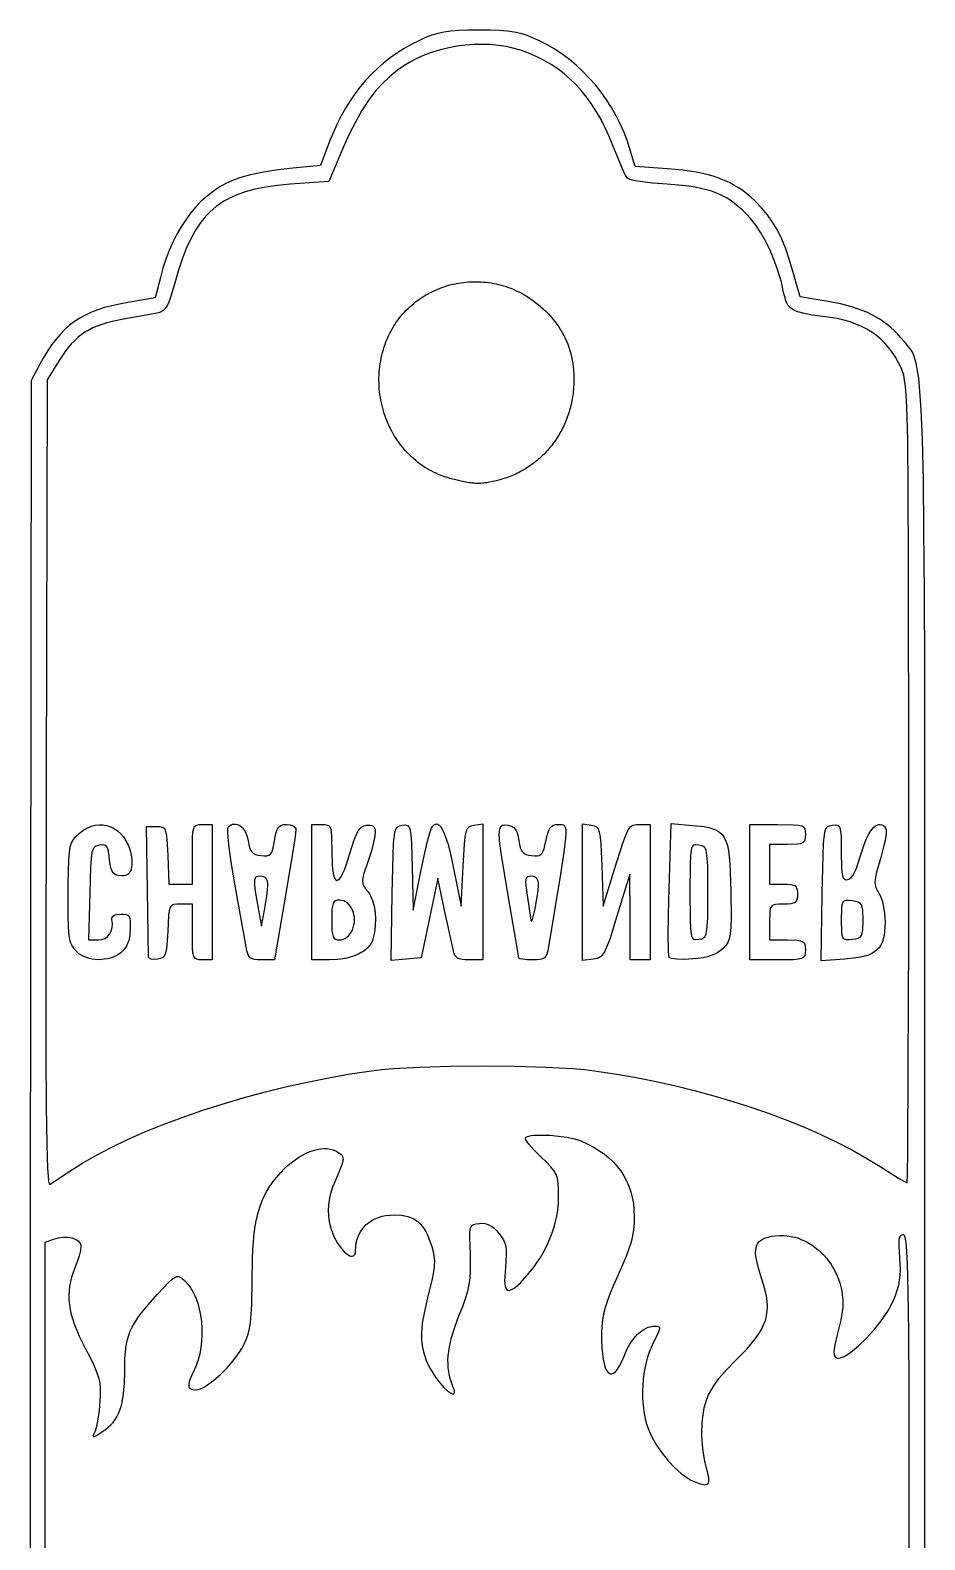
# Model space of a CAD drawing. Header units: millimetres. Extents: x 232 to 266, y 0 to 290.
# Drawn here: x 234 to 264, y 86.1 to 136.7 of the extents above; entities that cross this region are included whole.
import ezdxf

# ---------------------------------------------------------------- set-up
doc = ezdxf.new("R2010")
doc.units = ezdxf.units.MM
doc.layers.add('Line_Engraving', color=3, linetype='CONTINUOUS')
doc.layers.add('Surface_Engraving', color=5, linetype='CONTINUOUS')

msp = doc.modelspace()

# ---------------------------------------------------------------- linework, layer by layer
at = {"layer": 'Line_Engraving'}
msp.add_lwpolyline([(248.114339, 121.683875), (248.022381, 121.710166), (247.931883, 121.739156), (247.842864, 121.77079), (247.75535, 121.805016), (247.66936, 121.841778), (247.584919, 121.881022), (247.502048, 121.922695), (247.420769, 121.966742), (247.341106, 122.01311), (247.26308, 122.061744), (247.186713, 122.11259), (247.112029, 122.165593), (247.039049, 122.220701), (246.967796, 122.277859), (246.898292, 122.337012), (246.83056, 122.398107), (246.764621, 122.46109), (246.700499, 122.525906), (246.638215, 122.592502), (246.577792, 122.660823), (246.519253, 122.730816), (246.462619, 122.802425), (246.407913, 122.875598), (246.355158, 122.95028), (246.304375, 123.026416), (246.255588, 123.103954), (246.208817, 123.182838), (246.164087, 123.263015), (246.121419, 123.344431), (246.080835, 123.427031), (246.042359, 123.510762), (246.006011, 123.595569), (245.971815, 123.681399), (245.939794, 123.768196), (245.909968, 123.855908), (245.882361, 123.94448), (245.856995, 124.033858), (245.833893, 124.123987), (245.813076, 124.214815), (245.794568, 124.306286), (245.77839, 124.398347), (245.764564, 124.490943), (245.753114, 124.584021), (245.744062, 124.677526), (245.737429, 124.771405), (245.733239, 124.865603), (245.731513, 124.960066), (245.732275, 125.05474), (245.735545, 125.149571), (245.741348, 125.244505), (245.749704, 125.339487), (245.760637, 125.434465), (245.774169, 125.529383), (245.790321, 125.624188), (245.809118, 125.718825), (245.83058, 125.813241), (245.85473, 125.90738), (245.881591, 126.001191), (245.911185, 126.094617), (245.943534, 126.187605), (245.978661, 126.280102), (246.016588, 126.372052), (246.057337, 126.463402), (246.100931, 126.554098), (246.141487, 126.632626), (246.184032, 126.709482), (246.228521, 126.784657), (246.274905, 126.858137), (246.323141, 126.929912), (246.373181, 126.99997), (246.424979, 127.068299), (246.47849, 127.134888), (246.533666, 127.199725), (246.590462, 127.262798), (246.648831, 127.324097), (246.708728, 127.383608), (246.770105, 127.441322), (246.832918, 127.497226), (246.89712, 127.551308), (246.962664, 127.603557), (247.029505, 127.653962), (247.097595, 127.702511), (247.16689, 127.749192), (247.237343, 127.793993), (247.308908, 127.836904), (247.381538, 127.877912), (247.455187, 127.917006), (247.52981, 127.954175), (247.60536, 127.989406), (247.68179, 128.022688), (247.759055, 128.05401), (247.837109, 128.08336), (247.915905, 128.110726), (247.995396, 128.136097), (248.075538, 128.159461), (248.156284, 128.180807), (248.237587, 128.200123), (248.319401, 128.217397), (248.401681, 128.232618), (248.48438, 128.245774), (248.567451, 128.256855), (248.650849, 128.265847), (248.734528, 128.27274), (248.818441, 128.277521), (248.902542, 128.28018), (248.986785, 128.280705), (249.071124, 128.279084), (249.155512, 128.275306), (249.239904, 128.269358), (249.324253, 128.26123), (249.408513, 128.25091), (249.492637, 128.238386), (249.576581, 128.223646), (249.660297, 128.20668), (249.743739, 128.187475), (249.826862, 128.16602), (249.909618, 128.142304), (249.991962, 128.116314), (250.073848, 128.088039), (250.155229, 128.057467), (250.23606, 128.024588), (250.316293, 127.989389), (250.395883, 127.951859), (250.474785, 127.911986), (250.55295, 127.869759), (250.630334, 127.825165), (250.70689, 127.778194), (250.782572, 127.728834), (250.883755, 127.658679), (250.981451, 127.586568), (251.075651, 127.51252), (251.166349, 127.436551), (251.253534, 127.35868), (251.3372, 127.278924), (251.417338, 127.197302), (251.493938, 127.113829), (251.566995, 127.028525), (251.636498, 126.941407), (251.702439, 126.852492), (251.764811, 126.761798), (251.823606, 126.669343), (251.878814, 126.575144), (251.930427, 126.479219), (251.978438, 126.381586), (252.022838, 126.282262), (252.063618, 126.181265), (252.100771, 126.078612), (252.134288, 125.974322), (252.164161, 125.868412), (252.190382, 125.760899), (252.212941, 125.651801), (252.231832, 125.541136), (252.247046, 125.428922), (252.258574, 125.315175), (252.266409, 125.199914), (252.270541, 125.083157), (252.270963, 124.96492), (252.267666, 124.845223), (252.260642, 124.724081), (252.249884, 124.601513), (252.242677, 124.536922), (252.23433, 124.472663), (252.224853, 124.408749), (252.214258, 124.345193), (252.202553, 124.282008), (252.18975, 124.219208), (252.175858, 124.156804), (252.160888, 124.09481), (252.144851, 124.03324), (252.127756, 123.972105), (252.109614, 123.911419), (252.090436, 123.851194), (252.070231, 123.791445), (252.04901, 123.732183), (252.026783, 123.673422), (252.00356, 123.615174), (251.979353, 123.557453), (251.95417, 123.500271), (251.928024, 123.443642), (251.900922, 123.387578), (251.872877, 123.332093), (251.843899, 123.277199), (251.813997, 123.222909), (251.783182, 123.169236), (251.751465, 123.116193), (251.718855, 123.063794), (251.685364, 123.01205), (251.651, 122.960976), (251.615776, 122.910583), (251.5797, 122.860886), (251.542784, 122.811896), (251.505037, 122.763627), (251.46647, 122.716092), (251.427093, 122.669303), (251.386917, 122.623275), (251.345952, 122.578018), (251.304208, 122.533548), (251.261696, 122.489876), (251.218425, 122.447015), (251.174406, 122.404979), (251.12965, 122.36378), (251.084167, 122.323431), (251.037967, 122.283946), (250.99106, 122.245337), (250.943457, 122.207617), (250.895168, 122.1708), (250.846203, 122.134897), (250.796573, 122.099922), (250.746288, 122.065889), (250.695358, 122.032809), (250.643794, 122.000696), (250.591606, 121.969563), (250.538804, 121.939423), (250.485399, 121.910289), (250.431401, 121.882173), (250.37682, 121.855089), (250.321666, 121.82905), (250.26595, 121.804068), (250.209683, 121.780156), (250.152873, 121.757329), (250.095533, 121.735597), (250.037672, 121.714975), (249.9793, 121.695475), (249.920428, 121.67711), (249.789318, 121.638593), (249.668044, 121.605241), (249.55502, 121.577059), (249.448658, 121.554053), (249.397479, 121.544493), (249.347371, 121.536229), (249.298136, 121.529262), (249.249574, 121.523593), (249.201487, 121.519223), (249.153677, 121.516151), (249.105946, 121.51438), (249.058096, 121.513909), (249.009927, 121.51474), (248.961242, 121.516873), (248.911842, 121.520309), (248.861529, 121.525048), (248.810104, 121.531092), (248.75737, 121.538441), (248.703127, 121.547096), (248.647177, 121.557058), (248.529365, 121.580903), (248.402346, 121.609984), (248.264533, 121.644306), (248.114339, 121.683875)], close=True, dxfattribs=at)
at = {"layer": 'Surface_Engraving'}
for points in [[(264.042626, 74.520765), (264.042626, 99.61847), (264.038037, 115.314459), (264.029397, 117.864599), (264.014853, 119.960448), (263.99295, 121.649633), (263.962235, 122.979782), (263.921254, 123.99852), (263.868554, 124.753474), (263.837354, 125.046916), (263.802679, 125.292271), (263.764347, 125.495494), (263.722176, 125.662537), (263.675986, 125.799354), (263.625593, 125.911899), (263.570816, 126.006124), (263.511473, 126.087983), (263.378365, 126.238416), (263.224813, 126.410825), (263.122516, 126.528733), (263.015198, 126.640182), (262.902523, 126.745338), (262.784157, 126.844367), (262.659766, 126.937435), (262.529014, 127.024709), (262.391568, 127.106355), (262.247092, 127.182538), (262.095251, 127.253426), (261.935711, 127.319184), (261.592195, 127.435974), (261.213866, 127.534238), (260.798046, 127.615305), (259.859579, 127.772428), (259.631043, 128.582856), (259.504821, 129.004194), (259.376336, 129.376613), (259.241666, 129.707425), (259.096889, 130.003943), (258.938084, 130.27348), (258.76133, 130.523347), (258.562705, 130.760858), (258.338288, 130.993326), (258.20683, 131.115597), (258.07218, 131.22916), (257.933555, 131.334304), (257.790168, 131.431317), (257.641233, 131.520486), (257.485965, 131.602099), (257.323579, 131.676445), (257.153289, 131.74381), (256.974309, 131.804484), (256.785854, 131.858754), (256.587138, 131.906908), (256.377375, 131.949233), (255.921569, 132.017552), (255.412151, 132.066013), (254.326051, 132.1453), (254.164122, 132.694063), (254.067683, 132.991127), (253.955535, 133.282948), (253.828363, 133.568703), (253.686851, 133.847568), (253.531684, 134.11872), (253.363547, 134.381335), (253.183124, 134.634589), (252.991101, 134.877659), (252.788161, 135.10972), (252.574989, 135.32995), (252.35227, 135.537524), (252.120689, 135.731618), (251.880931, 135.91141), (251.633679, 136.076075), (251.379619, 136.224789), (251.119436, 136.356729), (250.887551, 136.460944), (250.677639, 136.54318), (250.475553, 136.60593), (250.267147, 136.651684), (250.038273, 136.682934), (249.774784, 136.702171), (249.462534, 136.711886), (249.087377, 136.714571), (248.713708, 136.711872), (248.402213, 136.702175), (248.139132, 136.683081), (247.910707, 136.652192), (247.70318, 136.607109), (247.502791, 136.545434), (247.295782, 136.464767), (247.068395, 136.36271), (246.816197, 136.236549), (246.572025, 136.098405), (246.336043, 135.948464), (246.108417, 135.786912), (245.889311, 135.613934), (245.678891, 135.429716), (245.477321, 135.234443), (245.284767, 135.028301), (245.101392, 134.811475), (244.927363, 134.58415), (244.762843, 134.346513), (244.607998, 134.098748), (244.462994, 133.841042), (244.327994, 133.573579), (244.203163, 133.296545), (244.088668, 133.010126), (243.77494, 132.174596), (242.725722, 132.071338), (242.269126, 132.015124), (241.80152, 131.938381), (241.3778, 131.851208), (241.052863, 131.763699), (240.820062, 131.676934), (240.594611, 131.571857), (240.37685, 131.448899), (240.16712, 131.308489), (239.965762, 131.151055), (239.773114, 130.977027), (239.589518, 130.786833), (239.415314, 130.580904), (239.250841, 130.359668), (239.096441, 130.123555), (238.952454, 129.872994), (238.819219, 129.608413), (238.697077, 129.330243), (238.586368, 129.038912), (238.487433, 128.734849), (238.400612, 128.418484), (238.229267, 127.733517), (237.304151, 127.580758), (237.027422, 127.530435), (236.768456, 127.473391), (236.526095, 127.408813), (236.299181, 127.335887), (236.086555, 127.253801), (235.88706, 127.161741), (235.699536, 127.058895), (235.522825, 126.944448), (235.355769, 126.817588), (235.19721, 126.677502), (235.045989, 126.523377), (234.900947, 126.354398), (234.760927, 126.169754), (234.624771, 125.968631), (234.491319, 125.750215), (234.359413, 125.513695), (234.065355, 124.96403), (234.036454, 96.335376), (234.032168, 81.623958)], [(234.532711, 81.921536), (234.532711, 96.06358), (234.820987, 96.170211), (234.983025, 96.216227), (235.144139, 96.236776), (235.297955, 96.233588), (235.438098, 96.208393), (235.558195, 96.162923), (235.608733, 96.133126), (235.65187, 96.09891), (235.686808, 96.06049), (235.71275, 96.018083), (235.728899, 95.971905), (235.734459, 95.922173), (235.718654, 95.793029), (235.675622, 95.615259), (235.611935, 95.412311), (235.534168, 95.207634), (235.473512, 95.051365), (235.423333, 94.897256), (235.383735, 94.744495), (235.354821, 94.59227), (235.336695, 94.439768), (235.329462, 94.286177), (235.333224, 94.130684), (235.348087, 93.972478), (235.374152, 93.810745), (235.411526, 93.644674), (235.460311, 93.473453), (235.520611, 93.296268), (235.59253, 93.112308), (235.676172, 92.920759), (235.87904, 92.51165), (236.042544, 92.197807), (236.168947, 91.938877), (236.26224, 91.720442), (236.326413, 91.528085), (236.365456, 91.347386), (236.38336, 91.163928), (236.384115, 90.963292), (236.371712, 90.731062), (236.342425, 90.419447), (236.301508, 90.126665), (236.254383, 89.885591), (236.20647, 89.729101), (236.150153, 89.592639), (236.145042, 89.558036), (236.158797, 89.54566), (236.194047, 89.555367), (236.253417, 89.587014), (236.455027, 89.715551), (236.556619, 89.786618), (236.649535, 89.861409), (236.734066, 89.940718), (236.810505, 90.025338), (236.879147, 90.116064), (236.940282, 90.21369), (236.994205, 90.319009), (237.041208, 90.432816), (237.081584, 90.555905), (237.115627, 90.689069), (237.143628, 90.833102), (237.165882, 90.988799), (237.194316, 91.338359), (237.203274, 91.744101), (237.210904, 92.155869), (237.2393, 92.503544), (237.263864, 92.659368), (237.296715, 92.806394), (237.338884, 92.947031), (237.391403, 93.083688), (237.455305, 93.218774), (237.53162, 93.354695), (237.621382, 93.493863), (237.725621, 93.638684), (237.981659, 93.954923), (238.307989, 94.32268), (238.675455, 94.716107), (238.799135, 94.830579), (238.895961, 94.896901), (238.937393, 94.913569), (238.975818, 94.920078), (239.012472, 94.917053), (239.048591, 94.905119), (239.124166, 94.857031), (239.212428, 94.78082), (239.322765, 94.664885), (239.4221, 94.528171), (239.510192, 94.37304), (239.586799, 94.201854), (239.651679, 94.016977), (239.70459, 93.82077), (239.74529, 93.615596), (239.773537, 93.403817), (239.789089, 93.187796), (239.791705, 92.969894), (239.781143, 92.752474), (239.75716, 92.537898), (239.719515, 92.328529), (239.667966, 92.126729), (239.602271, 91.93486), (239.522188, 91.755285), (239.442631, 91.588903), (239.387592, 91.451132), (239.357261, 91.339989), (239.351824, 91.253496), (239.3585, 91.218874), (239.371469, 91.189671), (239.390756, 91.165641), (239.416383, 91.146534), (239.486753, 91.122105), (239.582767, 91.114401), (239.659246, 91.124328), (239.747006, 91.153034), (239.844326, 91.19891), (239.94949, 91.260349), (240.176468, 91.423475), (240.414186, 91.629539), (240.648893, 91.865668), (240.866834, 92.118991), (241.054259, 92.376635), (241.132229, 92.503055), (241.197413, 92.625728), (241.276935, 92.803389), (241.340221, 92.980971), (241.389008, 93.172037), (241.425031, 93.390151), (241.450027, 93.648875), (241.465732, 93.961774), (241.476212, 94.80435), (241.486758, 95.498367), (241.500656, 95.807592), (241.52094, 96.094013), (241.548087, 96.359419), (241.582575, 96.6056), (241.624881, 96.834345), (241.675481, 97.047443), (241.734854, 97.246684), (241.803476, 97.433856), (241.881824, 97.610748), (241.970376, 97.779151), (242.069609, 97.940853), (242.18, 98.097643), (242.302026, 98.25131), (242.436164, 98.403645), (242.552248, 98.523334), (242.671597, 98.634413), (242.793489, 98.736599), (242.917197, 98.829606), (243.041998, 98.913152), (243.167168, 98.986952), (243.291982, 99.050722), (243.415715, 99.104178), (243.537644, 99.147036), (243.657043, 99.179012), (243.773189, 99.199822), (243.885356, 99.209181), (243.992822, 99.206807), (244.09486, 99.192415), (244.190747, 99.16572), (244.279758, 99.126439), (244.388367, 99.064221), (244.466001, 99.004228), (244.493213, 98.972174), (244.512693, 98.937205), (244.524448, 98.898164), (244.52848, 98.853894), (244.513394, 98.745039), (244.467472, 98.601382), (244.283252, 98.172636), (244.176469, 97.909923), (244.09838, 97.655095), (244.048959, 97.407183), (244.028181, 97.165219), (244.036019, 96.928232), (244.072448, 96.695253), (244.137442, 96.465313), (244.230975, 96.237442), (244.341439, 96.033522), (244.460051, 95.863196), (244.579759, 95.730843), (244.693513, 95.640843), (244.745954, 95.613094), (244.794262, 95.597577), (244.837557, 95.594838), (244.874956, 95.605425), (244.905578, 95.629885), (244.928542, 95.668766), (244.942967, 95.722616), (244.947971, 95.791982), (244.953934, 95.923397), (244.97159, 96.048737), (245.000587, 96.16768), (245.040574, 96.279905), (245.0912, 96.385089), (245.152114, 96.482911), (245.222966, 96.57305), (245.303404, 96.655182), (245.393076, 96.728987), (245.491633, 96.794144), (245.598723, 96.850329), (245.713995, 96.897221), (245.837097, 96.9345), (245.96768, 96.961842), (246.105391, 96.978926), (246.24988, 96.98543), (246.490072, 96.973443), (246.598764, 96.95655), (246.70035, 96.93197), (246.795201, 96.899385), (246.883691, 96.858478), (246.966192, 96.808934), (247.043075, 96.750436), (247.114713, 96.682666), (247.181479, 96.605309), (247.243744, 96.518048), (247.301881, 96.420566), (247.356263, 96.312546), (247.407261, 96.193673), (247.500595, 95.922097), (247.546633, 95.752722), (247.576592, 95.595123), (247.589478, 95.436899), (247.584303, 95.265651), (247.560074, 95.068981), (247.5158, 94.834489), (247.363156, 94.202438), (247.255541, 93.745856), (247.186336, 93.348268), (247.16655, 93.167749), (247.156862, 92.99736), (247.157436, 92.835564), (247.168438, 92.68082), (247.190033, 92.53159), (247.222386, 92.386333), (247.265662, 92.243512), (247.320025, 92.101586), (247.385642, 91.959016), (247.462677, 91.814264), (247.65166, 91.512054), (247.781922, 91.335954), (247.910003, 91.190907), (248.02864, 91.080906), (248.13057, 91.009943), (248.173, 90.990348), (248.20853, 90.98201), (248.236253, 90.985427), (248.255259, 91.001099), (248.264641, 91.029525), (248.263492, 91.071203), (248.250904, 91.126632), (248.225968, 91.196312), (248.134824, 91.456663), (248.101205, 91.586537), (248.075627, 91.717135), (248.058145, 91.849147), (248.048816, 91.983269), (248.047693, 92.120193), (248.054831, 92.260611), (248.070286, 92.405216), (248.094113, 92.554702), (248.167102, 92.871088), (248.274237, 93.21531), (248.41596, 93.592913), (248.540799, 93.911536), (248.638044, 94.18272), (248.710475, 94.421478), (248.76087, 94.642825), (248.79201, 94.861774), (248.806674, 95.09334), (248.807644, 95.352535), (248.797698, 95.654375), (248.778082, 96.231467), (248.783556, 96.410899), (248.803935, 96.533578), (248.82082, 96.577383), (248.842758, 96.611496), (248.870192, 96.637417), (248.903564, 96.656645), (248.98989, 96.681017), (249.105276, 96.696605), (249.197557, 96.701896), (249.283954, 96.695131), (249.365805, 96.675622), (249.444449, 96.642678), (249.521224, 96.59561), (249.59747, 96.533731), (249.674525, 96.456351), (249.753728, 96.362781), (249.839409, 96.248063), (249.905382, 96.141088), (249.953152, 96.033974), (249.984221, 95.918838), (250.000094, 95.787796), (250.002274, 95.632965), (249.992264, 95.446463), (249.971568, 95.220405), (249.948744, 94.910033), (249.947678, 94.785084), (249.95387, 94.680153), (249.967595, 94.595137), (249.989122, 94.529933), (250.018726, 94.484435), (250.056677, 94.45854), (250.103249, 94.452144), (250.158712, 94.465144), (250.22334, 94.497434), (250.297403, 94.548911), (250.474928, 94.709011), (250.693462, 94.944612), (250.81736, 95.091708), (250.934168, 95.242576), (251.043764, 95.396914), (251.146027, 95.554418), (251.240834, 95.714786), (251.328063, 95.877715), (251.407591, 96.042902), (251.479296, 96.210045), (251.543057, 96.378839), (251.59875, 96.548983), (251.646254, 96.720174), (251.685447, 96.892108), (251.716206, 97.064483), (251.738409, 97.236995), (251.751933, 97.409343), (251.756657, 97.581223), (251.755124, 97.837187), (251.745366, 98.039593), (251.721054, 98.202742), (251.675859, 98.340937), (251.603451, 98.468481), (251.497501, 98.599675), (251.351681, 98.748821), (251.15966, 98.930222), (250.934172, 99.153382), (250.762502, 99.34911), (250.702097, 99.43009), (250.661443, 99.496295), (250.642642, 99.545085), (250.647791, 99.573822), (250.689877, 99.601204), (250.75419, 99.623282), (250.838078, 99.640212), (250.938894, 99.652152), (251.180705, 99.661692), (251.458425, 99.653162), (251.750858, 99.627819), (252.036804, 99.586924), (252.295066, 99.531736), (252.407192, 99.499175), (252.504447, 99.463514), (252.720027, 99.366419), (252.9219, 99.261027), (253.110041, 99.147376), (253.284424, 99.025502), (253.445022, 98.895442), (253.591809, 98.757234), (253.724759, 98.610915), (253.843846, 98.456521), (253.949044, 98.29409), (254.040326, 98.123659), (254.117666, 97.945266), (254.181039, 97.758946), (254.230418, 97.564738), (254.265776, 97.362678), (254.287088, 97.152803), (254.294328, 96.935151), (254.289288, 96.705909), (254.271909, 96.492118), (254.239422, 96.283717), (254.189057, 96.070648), (254.118045, 95.842852), (254.023614, 95.590269), (253.902997, 95.302841), (253.753422, 94.970507), (253.607792, 94.646294), (253.488676, 94.361397), (253.393753, 94.107619), (253.320702, 93.876761), (253.267203, 93.660625), (253.230935, 93.451014), (253.209579, 93.239729), (253.200813, 93.018574), (253.201475, 92.760301), (253.210788, 92.527545), (253.228225, 92.320842), (253.253258, 92.140732), (253.28536, 91.987753), (253.324004, 91.862444), (253.368662, 91.765342), (253.418806, 91.696986), (253.47391, 91.657914), (253.503157, 91.649529), (253.533446, 91.648666), (253.596885, 91.669779), (253.663702, 91.721791), (253.733368, 91.805241), (253.805355, 91.920668), (253.879138, 92.06861), (253.954187, 92.249605), (254.050317, 92.471457), (254.15923, 92.668819), (254.279303, 92.840124), (254.408911, 92.9838), (254.546431, 93.09828), (254.61765, 93.144081), (254.690238, 93.181994), (254.763992, 93.211824), (254.838709, 93.233374), (254.914186, 93.246447), (254.99022, 93.250849), (255.06056, 93.247793), (255.109734, 93.235339), (255.137228, 93.208554), (255.142532, 93.162508), (255.12513, 93.092269), (255.08451, 92.992906), (254.931565, 92.687084), (254.860045, 92.536706), (254.796285, 92.375751), (254.740369, 92.205661), (254.69238, 92.027878), (254.652403, 91.843845), (254.620521, 91.655005), (254.596817, 91.4628), (254.581375, 91.268673), (254.574279, 91.074066), (254.575613, 90.880422), (254.585459, 90.689183), (254.603903, 90.501792), (254.631026, 90.319691), (254.666914, 90.144323), (254.71165, 89.977131), (254.765316, 89.819557), (254.822936, 89.680494), (254.889556, 89.540683), (255.046484, 89.262649), (255.229478, 88.993112), (255.431916, 88.739727), (255.647175, 88.510152), (255.868635, 88.312042), (255.97962, 88.22718), (256.089673, 88.153055), (256.197964, 88.090624), (256.303666, 88.040846), (256.476666, 87.974665), (256.609637, 87.93877), (256.661904, 87.933139), (256.705116, 87.936232), (256.73959, 87.948432), (256.765644, 87.970123), (256.783594, 88.00169), (256.793758, 88.043517), (256.791998, 88.159484), (256.762902, 88.321096), (256.709009, 88.531427), (256.653674, 88.778129), (256.608363, 89.070422), (256.577748, 89.37175), (256.566505, 89.645557), (256.577899, 90.023895), (256.593148, 90.195908), (256.615658, 90.358423), (256.6461, 90.512897), (256.685145, 90.660783), (256.733463, 90.803538), (256.791724, 90.942616), (256.8606, 91.079473), (256.94076, 91.215563), (257.032875, 91.352342), (257.137616, 91.491266), (257.387657, 91.781365), (257.696246, 92.097502), (258.066642, 92.478827), (258.220104, 92.653867), (258.353168, 92.8209), (258.466402, 92.981735), (258.560377, 93.138177), (258.635661, 93.292036), (258.692825, 93.445116), (258.732437, 93.599227), (258.755067, 93.756174), (258.761284, 93.917765), (258.751658, 94.085806), (258.726758, 94.262107), (258.687153, 94.448472), (258.633413, 94.64671), (258.566107, 94.858627), (258.45939, 95.200774), (258.392208, 95.483168), (258.373896, 95.603861), (258.366013, 95.711901), (258.368738, 95.808048), (258.382254, 95.893065), (258.406742, 95.967712), (258.442384, 96.032751), (258.489359, 96.088943), (258.547851, 96.137051), (258.61804, 96.177834), (258.700107, 96.212055), (258.794235, 96.240475), (258.900603, 96.263856), (259.034009, 96.283674), (259.166301, 96.293129), (259.297195, 96.292561), (259.426412, 96.282313), (259.553669, 96.262726), (259.678686, 96.23414), (259.80118, 96.196897), (259.920871, 96.151338), (260.037477, 96.097804), (260.150717, 96.036637), (260.260309, 95.968177), (260.365972, 95.892767), (260.467425, 95.810746), (260.564385, 95.722457), (260.656573, 95.628241), (260.743706, 95.528438), (260.901683, 95.313439), (261.036064, 95.08019), (261.093704, 94.957574), (261.1446, 94.83142), (261.188472, 94.702068), (261.225039, 94.569859), (261.254018, 94.435135), (261.275129, 94.298237), (261.28809, 94.159506), (261.29262, 94.019283), (261.288438, 93.87791), (261.275261, 93.735728), (261.252809, 93.593078), (261.220801, 93.4503), (261.057826, 92.784841), (261.014492, 92.562339), (260.996025, 92.401006), (261.002001, 92.291605), (261.014022, 92.253492), (261.031994, 92.224898), (261.055864, 92.204668), (261.085578, 92.191648), (261.162327, 92.182618), (261.242447, 92.195928), (261.337456, 92.234291), (261.445114, 92.295357), (261.56318, 92.376773), (261.689411, 92.476189), (261.821569, 92.591254), (262.094695, 92.858925), (262.364629, 93.160978), (262.613444, 93.478604), (262.724328, 93.637379), (262.823209, 93.792994), (262.907846, 93.943098), (262.975997, 94.08534), (263.055681, 94.28037), (263.11871, 94.459043), (263.166088, 94.627817), (263.198817, 94.793152), (263.217902, 94.96151), (263.224343, 95.13935), (263.219146, 95.333132), (263.203312, 95.549317), (263.177681, 95.926507), (263.177381, 96.060947), (263.186087, 96.16363), (263.204295, 96.237819), (263.232502, 96.286774), (263.271205, 96.313755), (263.320899, 96.322024), (263.335475, 96.31722), (263.349299, 96.302096), (263.374769, 96.236623), (263.39746, 96.117077), (263.417523, 95.934926), (263.450375, 95.348688), (263.474536, 94.409667), (263.491218, 93.049621), (263.501633, 91.200307), (263.50851, 85.760902)]]:
    msp.add_lwpolyline(points, dxfattribs=at)
for points in [[(235.333876, 98.43227), (235.76036, 98.706469), (236.231472, 98.977942), (236.743586, 99.24548), (237.293074, 99.507873), (237.87631, 99.763913), (238.489668, 100.012391), (239.129521, 100.252097), (239.792243, 100.481824), (240.474206, 100.700362), (241.171786, 100.906501), (241.881354, 101.099034), (242.599285, 101.276751), (243.321951, 101.438443), (244.045727, 101.582902), (244.766986, 101.708918), (245.482101, 101.815282), (245.816666, 101.854031), (246.20419, 101.887628), (247.107898, 101.939359), (248.13279, 101.970465), (249.218428, 101.980939), (250.304378, 101.970771), (251.330203, 101.939954), (252.235467, 101.888478), (252.624002, 101.85499), (252.959733, 101.816335), (253.633046, 101.717191), (254.306857, 101.600996), (254.978939, 101.468499), (255.647062, 101.320445), (256.309001, 101.157583), (256.962526, 100.980658), (257.605411, 100.790418), (258.235427, 100.58761), (258.850346, 100.372981), (259.447941, 100.147278), (260.025984, 99.911248), (260.582246, 99.665638), (261.114502, 99.411194), (261.620521, 99.148664), (262.098077, 98.878795), (262.544943, 98.602334), (263.155826, 98.217832), (263.355889, 98.100863), (263.446269, 98.057903), (263.458715, 98.331119), (263.470212, 99.114165), (263.489379, 101.990127), (263.501824, 106.246552), (263.505596, 111.4442), (263.498366, 118.905088), (263.487205, 121.295397), (263.467736, 122.97625), (263.437504, 124.085623), (263.417583, 124.469121), (263.39405, 124.761491), (263.366598, 124.979977), (263.334918, 125.141829), (263.298705, 125.264292), (263.257651, 125.364613), (263.161322, 125.560586), (263.057838, 125.743683), (262.946764, 125.914191), (262.827665, 126.072399), (262.700106, 126.218595), (262.563652, 126.353068), (262.417867, 126.476106), (262.262316, 126.587997), (262.096565, 126.68903), (261.920177, 126.779492), (261.732719, 126.859674), (261.533754, 126.929861), (261.322847, 126.990344), (261.099564, 127.04141), (260.86347, 127.083348), (260.614128, 127.116446), (260.267135, 127.160181), (259.991431, 127.20856), (259.777612, 127.267369), (259.69097, 127.302494), (259.616274, 127.342397), (259.552346, 127.387801), (259.498013, 127.43943), (259.452098, 127.498007), (259.413426, 127.564256), (259.380821, 127.6389), (259.353108, 127.722661), (259.307655, 127.920434), (259.229982, 128.268619), (259.128203, 128.620341), (259.005575, 128.968352), (258.865356, 129.305406), (258.710804, 129.624254), (258.545177, 129.917649), (258.371731, 130.178343), (258.193724, 130.399089), (258.057011, 130.545123), (257.921445, 130.678688), (257.785693, 130.80033), (257.648423, 130.910596), (257.508303, 131.01003), (257.364002, 131.09918), (257.214186, 131.178592), (257.057525, 131.248811), (256.892685, 131.310383), (256.718335, 131.363855), (256.533144, 131.409773), (256.335777, 131.448682), (256.124905, 131.481129), (255.899194, 131.50766), (255.39793, 131.545157), (254.910184, 131.582062), (254.494249, 131.634635), (254.32699, 131.664608), (254.194217, 131.695869), (254.101443, 131.727543), (254.054179, 131.758755), (253.982976, 131.890281), (253.870343, 132.138405), (253.731752, 132.467577), (253.582673, 132.842245), (253.457253, 133.148466), (253.323651, 133.439768), (253.18173, 133.716292), (253.031355, 133.978178), (252.872391, 134.225567), (252.704703, 134.4586), (252.528153, 134.677418), (252.342609, 134.882161), (252.147933, 135.072972), (251.94399, 135.24999), (251.730645, 135.413357), (251.507763, 135.563213), (251.275208, 135.6997), (251.032844, 135.822958), (250.780537, 135.933128), (250.51815, 136.030351), (250.267851, 136.105072), (250.008125, 136.163082), (249.740708, 136.204654), (249.467337, 136.230061), (249.189749, 136.239577), (248.909682, 136.233478), (248.628871, 136.212035), (248.349055, 136.175524), (248.071969, 136.124217), (247.79935, 136.05839), (247.532937, 135.978315), (247.274464, 135.884267), (247.02567, 135.77652), (246.788291, 135.655347), (246.564064, 135.521022), (246.354726, 135.373819), (246.086215, 135.152447), (245.835176, 134.910072), (245.598889, 134.642823), (245.37463, 134.346829), (245.159677, 134.018218), (244.951309, 133.653119), (244.746802, 133.24766), (244.543436, 132.797971), (244.045058, 131.640481), (242.749602, 131.546897), (242.325227, 131.507824), (241.933531, 131.45333), (241.572714, 131.381858), (241.240969, 131.291852), (240.936496, 131.181755), (240.793922, 131.118685), (240.657489, 131.05001), (240.526972, 130.975533), (240.402146, 130.895061), (240.282784, 130.808398), (240.168663, 130.715351), (240.059555, 130.615725), (239.955237, 130.509324), (239.855481, 130.395956), (239.760064, 130.275424), (239.581341, 130.012093), (239.417264, 129.717774), (239.266031, 129.390913), (239.125838, 129.029951), (238.994881, 128.633332), (238.871356, 128.1995), (238.741517, 127.757049), (238.681866, 127.596243), (238.622889, 127.470478), (238.562458, 127.375826), (238.498445, 127.308356), (238.428721, 127.264141), (238.351157, 127.239251), (237.166178, 127.025738), (236.777713, 126.946178), (236.601656, 126.899891), (236.436586, 126.848541), (236.281656, 126.791585), (236.136018, 126.728481), (235.998823, 126.658683), (235.869226, 126.58165), (235.746377, 126.496837), (235.629431, 126.403702), (235.517538, 126.3017), (235.409851, 126.190289), (235.305524, 126.068925), (235.203707, 125.937064), (235.004218, 125.639681), (234.599485, 124.98508), (234.563596, 111.445314), (234.55308, 104.731352), (234.557164, 102.377422), (234.568347, 100.604561), (234.587283, 99.347046), (234.614625, 98.539155), (234.631653, 98.283279), (234.651028, 98.115163), (234.672831, 98.026592), (234.684668, 98.009567), (234.697144, 98.009349), (235.333876, 98.43227)], [(235.600942, 105.8026), (235.502494, 105.909649), (235.427495, 106.023819), (235.397903, 106.090722), (235.373109, 106.167984), (235.336495, 106.365019), (235.314818, 106.637799), (235.305238, 107.009198), (235.311019, 108.139354), (235.327788, 108.886589), (235.345739, 109.135828), (235.374746, 109.323377), (235.418319, 109.465156), (235.479965, 109.577087), (235.563194, 109.67509), (235.671516, 109.775087), (235.801591, 109.875444), (235.93504, 109.953972), (236.070537, 110.011215), (236.206753, 110.047712), (236.342361, 110.064006), (236.476032, 110.060637), (236.60644, 110.038148), (236.732256, 109.997078), (236.852153, 109.93797), (236.964802, 109.861366), (237.068877, 109.767805), (237.163048, 109.65783), (237.24599, 109.531982), (237.316373, 109.390803), (237.372871, 109.234833), (237.414154, 109.064614), (237.439881, 108.878964), (237.442467, 108.720564), (237.422124, 108.589756), (237.403419, 108.534807), (237.37906, 108.486884), (237.349074, 108.446032), (237.313487, 108.412291), (237.272324, 108.385707), (237.225612, 108.366321), (237.173378, 108.354176), (237.115647, 108.349315), (236.983801, 108.361618), (236.920902, 108.380132), (236.866843, 108.410839), (236.821015, 108.454904), (236.782808, 108.513495), (236.751613, 108.587776), (236.726822, 108.678914), (236.707826, 108.788075), (236.694015, 108.916426), (236.661903, 109.178183), (236.638636, 109.264904), (236.60756, 109.326379), (236.566427, 109.36575), (236.512985, 109.386159), (236.444985, 109.390751), (236.360176, 109.382668), (236.267466, 109.363526), (236.229345, 109.347698), (236.196155, 109.324979), (236.16748, 109.293328), (236.142903, 109.250704), (236.122006, 109.195069), (236.104371, 109.124381), (236.077221, 108.929686), (236.058113, 108.650297), (236.03067, 107.772151), (235.993056, 106.203183), (236.32212, 106.203183), (236.439049, 106.217193), (236.542396, 106.257352), (236.630315, 106.320856), (236.700961, 106.4049), (236.752492, 106.506678), (236.783062, 106.623388), (236.790826, 106.752223), (236.773942, 106.890379), (236.771146, 106.93085), (236.780474, 106.966676), (236.801545, 106.997625), (236.833979, 107.023467), (236.877397, 107.043969), (236.931419, 107.0589), (237.069756, 107.071123), (237.170888, 107.068075), (237.249086, 107.05597), (237.307018, 107.030367), (237.347352, 106.986822), (237.372754, 106.920894), (237.385892, 106.828141), (237.386047, 106.544393), (237.377535, 106.412255), (237.360968, 106.292328), (237.33596, 106.183672), (237.302126, 106.08535), (237.25908, 105.99642), (237.206438, 105.915945), (237.143814, 105.842984), (237.070824, 105.776599), (236.992104, 105.719818), (236.906647, 105.670912), (236.81552, 105.629864), (236.719792, 105.596653), (236.62053, 105.571262), (236.518804, 105.55367), (236.41568, 105.54386), (236.312227, 105.541812), (236.209514, 105.547507), (236.108608, 105.560927), (236.010578, 105.582052), (235.916491, 105.610864), (235.827416, 105.647344), (235.744421, 105.691472), (235.668573, 105.743231), (235.600942, 105.8026)], [(238.00537, 105.626396), (237.971998, 107.872296), (237.937695, 110.008765), (238.271535, 110.008765), (238.378396, 110.005441), (238.460252, 109.988725), (238.493021, 109.972184), (238.521, 109.948501), (238.544678, 109.916411), (238.564541, 109.874651), (238.594771, 109.757061), (238.615591, 109.585613), (238.64459, 109.04068), (238.683806, 108.072596), (239.07856, 108.072596), (239.473283, 108.072596), (239.473283, 109.07406), (239.479542, 109.643646), (239.492842, 109.82125), (239.517792, 109.941999), (239.535776, 109.984476), (239.558042, 110.016847), (239.585046, 110.040481), (239.617244, 110.056748), (239.699049, 110.072656), (239.807108, 110.075525), (240.140931, 110.075525), (240.140931, 107.805529), (240.140931, 105.535535), (239.807108, 105.535535), (239.699658, 105.538456), (239.618139, 105.553896), (239.585986, 105.56944), (239.558974, 105.591869), (239.536657, 105.622435), (239.518588, 105.66239), (239.493402, 105.775473), (239.47984, 105.941133), (239.473283, 106.470241), (239.473283, 107.404947), (239.078804, 107.404947), (238.948621, 107.403151), (238.850275, 107.39074), (238.811456, 107.377263), (238.778696, 107.357183), (238.751359, 107.329184), (238.728813, 107.29195), (238.695556, 107.184508), (238.673854, 107.024327), (238.644834, 106.50362), (238.614975, 106.016076), (238.593492, 105.855265), (238.563787, 105.739056), (238.522967, 105.659417), (238.468141, 105.60832), (238.396418, 105.577734), (238.304907, 105.55963), (238.188322, 105.551697), (238.092983, 105.561641), (238.028723, 105.587271), (238.011318, 105.605283), (238.00537, 105.626396)], [(241.279598, 105.969505), (240.887835, 108.139354), (240.773175, 108.822255), (240.694971, 109.398418), (240.660182, 109.807187), (240.661241, 109.929844), (240.666766, 109.967424), (240.675764, 109.987907), (240.721816, 110.03033), (240.770156, 110.061435), (240.820171, 110.081634), (240.871244, 110.091341), (240.922761, 110.090969), (240.974105, 110.080932), (241.024662, 110.061642), (241.073816, 110.033514), (241.120951, 109.996961), (241.165453, 109.952395), (241.244094, 109.840882), (241.304816, 109.702281), (241.342695, 109.539899), (241.364737, 109.408163), (241.390848, 109.301853), (241.423541, 109.218007), (241.465331, 109.153663), (241.518729, 109.105861), (241.586251, 109.071638), (241.67041, 109.048035), (241.77372, 109.032089), (241.88528, 109.0223), (241.973277, 109.024535), (242.04161, 109.043124), (242.094177, 109.082393), (242.134876, 109.14667), (242.167606, 109.240283), (242.224749, 109.532826), (242.252144, 109.687548), (242.281112, 109.810704), (242.314159, 109.905666), (242.353792, 109.975804), (242.402515, 110.024488), (242.462836, 110.055089), (242.53726, 110.070978), (242.628292, 110.075525), (242.751509, 110.062355), (242.852865, 110.026497), (242.892064, 110.001771), (242.921862, 109.973427), (242.940945, 109.942148), (242.948002, 109.90862), (242.92068, 109.677862), (242.844076, 109.172953), (242.590023, 107.638626), (242.229067, 105.535535), (241.79194, 105.535535), (241.661056, 105.538354), (241.557289, 105.549073), (241.476628, 105.57109), (241.415065, 105.6078), (241.36859, 105.662601), (241.333193, 105.738888), (241.304866, 105.840057), (241.279598, 105.969505)], [(243.479172, 107.805529), (243.479172, 110.075525), (243.812981, 110.075525), (243.920431, 110.072604), (244.00195, 110.057165), (244.034102, 110.041622), (244.061114, 110.019193), (244.083431, 109.988628), (244.1015, 109.948674), (244.126686, 109.835592), (244.140248, 109.669933), (244.146805, 109.140826), (244.158658, 108.733807), (244.173102, 108.57337), (244.192891, 108.441668), (244.217777, 108.338712), (244.247512, 108.264518), (244.281845, 108.219099), (244.320528, 108.202468), (244.363313, 108.214639), (244.40995, 108.255625), (244.46019, 108.325441), (244.513785, 108.4241), (244.570485, 108.551616), (244.630041, 108.708002), (244.756728, 109.107439), (244.898772, 109.560963), (244.96179, 109.720812), (245.023427, 109.842735), (245.086652, 109.931746), (245.154433, 109.992857), (245.229737, 110.031081), (245.315532, 110.05143), (245.382257, 110.057733), (245.440381, 110.056038), (245.489932, 110.045745), (245.530933, 110.026251), (245.56341, 109.996953), (245.587387, 109.957249), (245.602891, 109.906536), (245.609944, 109.844212), (245.598804, 109.682321), (245.554167, 109.466757), (245.476233, 109.192699), (245.365201, 108.855328), (245.227448, 108.435512), (245.19301, 108.294103), (245.181531, 108.183232), (245.19301, 108.09155), (245.227448, 108.007709), (245.284845, 107.920364), (245.365201, 107.818165), (245.410166, 107.755706), (245.450848, 107.685089), (245.519074, 107.522174), (245.569298, 107.335011), (245.60094, 107.129193), (245.613417, 106.910313), (245.606151, 106.683961), (245.578559, 106.455731), (245.530061, 106.231215), (245.50389, 106.155818), (245.466896, 106.083575), (245.419568, 106.014724), (245.362397, 105.949499), (245.295872, 105.888136), (245.220481, 105.830872), (245.136715, 105.777942), (245.045063, 105.729583), (244.840057, 105.647517), (244.609379, 105.586563), (244.356945, 105.548607), (244.086669, 105.535535), (243.479172, 105.535535), (243.479172, 107.805529)], [(246.179856, 107.763896), (246.206151, 109.044862), (246.224308, 109.444775), (246.25071, 109.718048), (246.268153, 109.815102), (246.289036, 109.889985), (246.313821, 109.94586), (246.342966, 109.985891), (246.376932, 110.01324), (246.416178, 110.03107), (246.512352, 110.050827), (246.60782, 110.059966), (246.646874, 110.057046), (246.680743, 110.046617), (246.709873, 110.026791), (246.734716, 109.995682), (246.75572, 109.951401), (246.773335, 109.892062), (246.800194, 109.720659), (246.818888, 109.466376), (246.846161, 108.648773), (246.884157, 107.204656), (247.141884, 108.5042), (247.249517, 109.02105), (247.352087, 109.467642), (247.437987, 109.796238), (247.471057, 109.901369), (247.495606, 109.959097), (247.539936, 110.021167), (247.584403, 110.064131), (247.62901, 110.087982), (247.673762, 110.092713), (247.718662, 110.078317), (247.763714, 110.044787), (247.808922, 109.992115), (247.85429, 109.920295), (247.899823, 109.82932), (247.945524, 109.719182), (248.037445, 109.441389), (248.130087, 109.086861), (248.223481, 108.65554), (248.486503, 107.338181), (248.553262, 108.673469), (248.597358, 109.414511), (248.622404, 109.65239), (248.65421, 109.819709), (248.696349, 109.929871), (248.722409, 109.967706), (248.752391, 109.996277), (248.825909, 110.03233), (248.920473, 110.05143), (249.22091, 110.094102), (249.22091, 107.814823), (249.22091, 105.535535), (248.756101, 105.535535), (248.628103, 105.538528), (248.522923, 105.54848), (248.437993, 105.566848), (248.370747, 105.595091), (248.31862, 105.634667), (248.279044, 105.687034), (248.249453, 105.753649), (248.227281, 105.835972), (247.934184, 107.204656), (247.705097, 108.272887), (247.42816, 106.93759), (247.151222, 105.602302), (246.647212, 105.560667), (246.143219, 105.519025), (246.179856, 107.763896)], [(250.422674, 105.598608), (250.324611, 106.202194), (250.088849, 107.564786), (249.850962, 108.974921), (249.790218, 109.422231), (249.767839, 109.730042), (249.770935, 109.839216), (249.7835, 109.922612), (249.805494, 109.983261), (249.836875, 110.024196), (249.877603, 110.048448), (249.927638, 110.05905), (250.055463, 110.05143), (250.135193, 110.034812), (250.202702, 110.008277), (250.259267, 109.97005), (250.306166, 109.918356), (250.344679, 109.85142), (250.376082, 109.767467), (250.401654, 109.664721), (250.422674, 109.541409), (250.4447, 109.409315), (250.470775, 109.302699), (250.503393, 109.218599), (250.54505, 109.154056), (250.598243, 109.10611), (250.665466, 109.071801), (250.749217, 109.04817), (250.85199, 109.032257), (250.955377, 109.023669), (251.039798, 109.025464), (251.107916, 109.03964), (251.162393, 109.068192), (251.205889, 109.113116), (251.241067, 109.176408), (251.270588, 109.260065), (251.297114, 109.366082), (251.390142, 109.75286), (251.431694, 109.877979), (251.475403, 109.966073), (251.525367, 110.023508), (251.585685, 110.05665), (251.660454, 110.071867), (251.753773, 110.075525), (251.873697, 110.07429), (251.919896, 110.062633), (251.956185, 110.034629), (251.982012, 109.983535), (251.996825, 109.90261), (252.000074, 109.785113), (251.991207, 109.624301), (251.93492, 109.145768), (251.823553, 108.41308), (251.417936, 105.969505), (251.393241, 105.838357), (251.365401, 105.73639), (251.329981, 105.659999), (251.282547, 105.60558), (251.218663, 105.569529), (251.133896, 105.548241), (251.02381, 105.538111), (250.883972, 105.535535), (250.704865, 105.540512), (250.558186, 105.554062), (250.459076, 105.574118), (250.43209, 105.585938), (250.422674, 105.598608)], [(252.55915, 107.805957), (252.55915, 110.094102), (252.859572, 110.05143), (252.954554, 110.032586), (253.027849, 109.997305), (253.057434, 109.969221), (253.082881, 109.931892), (253.123071, 109.82265), (253.151841, 109.655883), (253.172613, 109.417895), (253.203849, 108.673469), (253.247689, 107.338181), (253.634767, 108.581121), (253.9111, 109.449534), (254.008479, 109.715327), (254.092522, 109.89269), (254.132791, 109.953799), (254.173623, 109.999507), (254.216318, 110.032049), (254.262174, 110.053662), (254.368567, 110.07304), (254.503195, 110.075525), (254.82913, 110.075525), (254.82913, 107.805529), (254.82913, 105.535535), (254.495321, 105.535535), (254.161482, 105.535535), (254.15338, 106.970978), (254.145276, 108.406412), (253.716129, 107.004356), (253.471616, 106.234942), (253.37918, 105.98557), (253.296886, 105.808687), (253.25726, 105.743273), (253.217431, 105.690993), (253.176486, 105.650186), (253.133512, 105.619189), (253.037825, 105.579974), (252.923066, 105.560049), (252.55915, 105.517804), (252.55915, 107.805957)], [(255.465253, 105.620574), (255.453364, 105.688322), (255.444908, 105.837729), (255.438284, 106.343788), (255.445351, 107.063276), (255.466077, 107.920721), (255.532866, 110.105601), (256.257171, 110.04554), (256.639971, 110.003172), (256.798068, 109.973205), (256.935897, 109.934044), (257.054907, 109.883186), (257.156548, 109.818125), (257.242269, 109.736358), (257.313519, 109.635381), (257.37175, 109.51269), (257.418409, 109.36578), (257.454947, 109.192148), (257.482814, 108.989289), (257.503459, 108.7547), (257.518331, 108.485875), (257.536558, 107.835506), (257.545652, 106.935158), (257.537649, 106.635017), (257.518007, 106.411016), (257.484273, 106.245241), (257.433993, 106.119782), (257.364713, 106.016725), (257.273979, 105.918158), (257.191941, 105.845412), (257.099838, 105.781838), (256.996249, 105.726944), (256.879756, 105.680237), (256.748938, 105.641228), (256.602377, 105.609422), (256.438653, 105.58433), (256.256347, 105.565459), (255.969593, 105.551203), (255.724853, 105.556843), (255.548087, 105.58057), (255.493306, 105.59865), (255.465253, 105.620574)], [(258.167371, 107.805529), (258.167371, 110.075525), (259.10207, 110.075525), (259.631176, 110.068968), (259.796835, 110.055406), (259.909917, 110.03022), (259.949871, 110.012151), (259.980436, 109.989834), (260.002865, 109.962822), (260.018408, 109.930669), (260.033847, 109.84915), (260.036768, 109.7417), (260.033586, 109.639324), (260.020495, 109.560186), (259.992174, 109.501333), (259.943302, 109.459807), (259.868558, 109.432654), (259.762623, 109.416919), (259.435893, 109.407877), (258.83502, 109.407877), (258.83502, 108.740236), (258.83502, 108.072596), (259.302361, 108.072596), (259.440008, 108.070248), (259.548134, 108.061567), (259.630182, 108.044092), (259.689594, 108.015366), (259.729811, 107.97293), (259.754276, 107.914324), (259.766431, 107.837091), (259.769718, 107.738771), (259.766431, 107.640447), (259.754276, 107.563211), (259.729811, 107.504606), (259.689594, 107.462171), (259.630182, 107.433447), (259.548134, 107.415974), (259.440008, 107.407294), (259.302361, 107.404947), (259.148812, 107.403643), (259.033222, 107.395111), (258.950203, 107.372421), (258.919223, 107.353602), (258.894364, 107.328644), (258.874953, 107.296682), (258.860316, 107.256849), (258.842669, 107.150108), (258.83502, 106.804065), (258.83502, 106.203183), (259.435893, 106.203183), (259.762623, 106.194142), (259.868558, 106.178407), (259.943302, 106.151255), (259.992174, 106.10973), (260.020495, 106.050877), (260.033586, 105.971738), (260.036768, 105.86936), (260.033847, 105.76191), (260.018408, 105.680391), (260.002865, 105.648238), (259.980436, 105.621226), (259.949871, 105.598909), (259.909917, 105.58084), (259.796835, 105.555654), (259.631176, 105.542092), (259.10207, 105.535535), (258.167371, 105.535535), (258.167371, 107.805529)], [(260.600975, 107.755861), (260.627243, 109.046034), (260.64541, 109.447564), (260.671983, 109.721116), (260.689605, 109.81796), (260.710749, 109.892484), (260.735889, 109.94791), (260.765498, 109.987462), (260.80005, 110.014367), (260.840017, 110.031847), (260.938094, 110.05143), (261.033551, 110.061441), (261.106332, 110.054648), (261.135177, 110.042045), (261.159503, 110.021754), (261.179692, 109.992614), (261.19613, 109.953461), (261.21928, 109.840469), (261.232019, 109.673481), (261.238531, 109.140323), (261.246451, 108.647597), (261.258596, 108.482814), (261.278191, 108.364252), (261.306734, 108.285785), (261.345721, 108.241289), (261.396647, 108.224639), (261.461009, 108.229711), (261.51584, 108.252358), (261.570845, 108.298859), (261.625854, 108.368886), (261.680695, 108.462114), (261.735199, 108.578216), (261.789195, 108.716866), (261.894979, 109.060502), (261.980881, 109.341062), (262.075843, 109.580806), (262.177436, 109.776892), (262.22996, 109.857674), (262.283231, 109.926474), (262.336945, 109.982939), (262.390799, 110.026711), (262.444489, 110.057436), (262.497711, 110.074758), (262.550162, 110.078321), (262.601539, 110.067771), (262.651537, 110.042751), (262.699853, 110.002906), (262.726865, 109.957588), (262.741275, 109.888268), (262.743087, 109.794972), (262.732305, 109.677728), (262.708933, 109.53656), (262.672974, 109.371497), (262.563314, 108.969787), (262.423046, 108.474678), (262.385403, 108.301998), (262.368697, 108.165474), (262.372384, 108.054787), (262.395921, 107.959618), (262.438764, 107.869647), (262.500371, 107.774554), (262.544168, 107.699117), (262.584, 107.604785), (262.619287, 107.494291), (262.649454, 107.370368), (262.692114, 107.093169), (262.703452, 106.94536), (262.70736, 106.795055), (262.704044, 106.632596), (262.693579, 106.484825), (262.675194, 106.351034), (262.648115, 106.230511), (262.61157, 106.122547), (262.564785, 106.026433), (262.506989, 105.941457), (262.437407, 105.86691), (262.355268, 105.802083), (262.259798, 105.746264), (262.150225, 105.698745), (262.025776, 105.658815), (261.885678, 105.625764), (261.729159, 105.598883), (261.363763, 105.560789), (260.564291, 105.502957), (260.600975, 107.755861)], [(256.765301, 107.805529), (256.759375, 108.675239), (256.747149, 108.949115), (256.724464, 109.138174), (256.708195, 109.206171), (256.688107, 109.259293), (256.663797, 109.29965), (256.634865, 109.32935), (256.600909, 109.350504), (256.561527, 109.365221), (256.464879, 109.383782), (256.366578, 109.393909), (256.32671, 109.391323), (256.292461, 109.380648), (256.263404, 109.359642), (256.239113, 109.326063), (256.219161, 109.27767), (256.203122, 109.212219), (256.181071, 109.02118), (256.169548, 108.735009), (256.164426, 107.805529), (256.169548, 106.876055), (256.181071, 106.589886), (256.203122, 106.398846), (256.219161, 106.333396), (256.239113, 106.285002), (256.263404, 106.251423), (256.292461, 106.230416), (256.32671, 106.21974), (256.366578, 106.217153), (256.464879, 106.227278), (256.561527, 106.245842), (256.600909, 106.26056), (256.634865, 106.281714), (256.663797, 106.311415), (256.688107, 106.351772), (256.708195, 106.404894), (256.724464, 106.472891), (256.747149, 106.66195), (256.759375, 106.935825), (256.765301, 107.805529)], [(242.002637, 108.039208), (242.000828, 108.111467), (241.991295, 108.173359), (241.97386, 108.22511), (241.94834, 108.266945), (241.914555, 108.29909), (241.872324, 108.321772), (241.821467, 108.335215), (241.761802, 108.339646), (241.675789, 108.3359), (241.613337, 108.316669), (241.590717, 108.2975), (241.573712, 108.269963), (241.56223, 108.232561), (241.55618, 108.183793), (241.560006, 108.046167), (241.584457, 107.845095), (241.692297, 107.204656), (241.786796, 106.67054), (241.89088, 107.204656), (241.966637, 107.670127), (241.991441, 107.880408), (242.002637, 108.039208)], [(251.082631, 108.039208), (251.080809, 108.111143), (251.071295, 108.172883), (251.053943, 108.224614), (251.028604, 108.266522), (250.99513, 108.298793), (250.953373, 108.321613), (250.903186, 108.335168), (250.844421, 108.339646), (250.771661, 108.335559), (250.716864, 108.319973), (250.678918, 108.287894), (250.656707, 108.23433), (250.649117, 108.154289), (250.655035, 108.042779), (250.702938, 107.705384), (250.830657, 106.870831), (250.838017, 106.839366), (250.84914, 106.834093), (250.863458, 106.852384), (250.880405, 106.891613), (250.919921, 107.022375), (250.963156, 107.205361), (251.042651, 107.643939), (251.069846, 107.857495), (251.082631, 108.039208)], [(244.838746, 106.537008), (244.870993, 106.620201), (244.893428, 106.705385), (244.906477, 106.791546), (244.910568, 106.877668), (244.90613, 106.962736), (244.89359, 107.045733), (244.873376, 107.125646), (244.845916, 107.201457), (244.811638, 107.272153), (244.770969, 107.336716), (244.724338, 107.394133), (244.672173, 107.443387), (244.614901, 107.483464), (244.55295, 107.513347), (244.486748, 107.532022), (244.416724, 107.538472), (244.337688, 107.533614), (244.275457, 107.515854), (244.228099, 107.480416), (244.193683, 107.422521), (244.170277, 107.337392), (244.155949, 107.220253), (244.146805, 106.870831), (244.155949, 106.521406), (244.170277, 106.404265), (244.193683, 106.319136), (244.228099, 106.26124), (244.275457, 106.225801), (244.337688, 106.208041), (244.416724, 106.203183), (244.476656, 106.209496), (244.536913, 106.227806), (244.596307, 106.257175), (244.65365, 106.296663), (244.707754, 106.34533), (244.75743, 106.402236), (244.80149, 106.466442), (244.838746, 106.537008)], [(261.972939, 106.870831), (261.963367, 107.200485), (261.946385, 107.308451), (261.916813, 107.386319), (261.871308, 107.439947), (261.806524, 107.475192), (261.719117, 107.49791), (261.605742, 107.513958), (261.487071, 107.525599), (261.397176, 107.524933), (261.332065, 107.504965), (261.307556, 107.485557), (261.287746, 107.458702), (261.260225, 107.379151), (261.245511, 107.259317), (261.238531, 106.870831), (261.245511, 106.482344), (261.260225, 106.36251), (261.287746, 106.282956), (261.307556, 106.2561), (261.332065, 106.236691), (261.397176, 106.216721), (261.487071, 106.216051), (261.605742, 106.22769), (261.719117, 106.243743), (261.806524, 106.266465), (261.871308, 106.301712), (261.916813, 106.355342), (261.946385, 106.433211), (261.963367, 106.541178), (261.972939, 106.870831)]]:
    msp.add_lwpolyline(points, close=True, dxfattribs=at)

doc.saveas('drawing.dxf')
